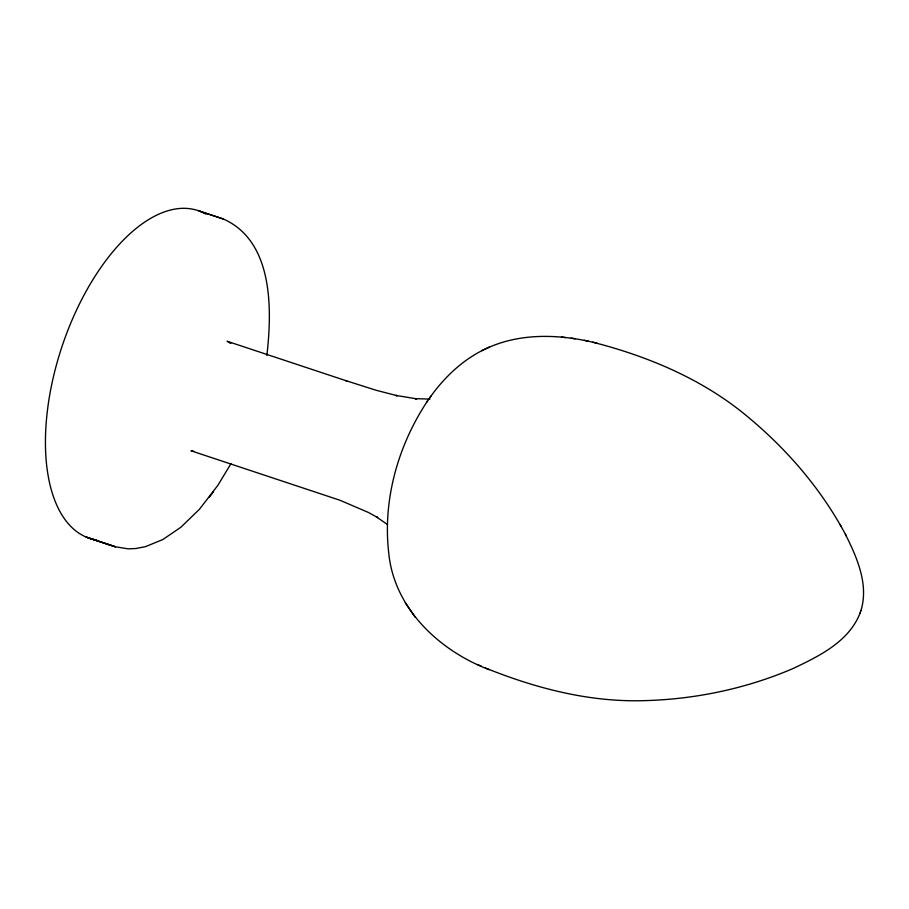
<?xml version="1.0" encoding="UTF-8"?>
<svg xmlns="http://www.w3.org/2000/svg" width="909" height="909" viewBox="0 0 909 909"><rect width="100%" height="100%" fill="white"/><g stroke="black" fill="none" stroke-linecap="round" stroke-linejoin="round"><path stroke-width="1.36" d="M266.871 355.464C272.132 309.787 273.552 241.271 223.353 219.001L199.151 210.979L223.353 219.001M860.88 610.734C869.038 584.601 856.903 557.274 845.359 534.219M860.459 612.007L860.925 610.587M485.406 668.001C535.174 688.079 588.328 702.032 642.368 700.691C693.794 699.578 745.13 688.999 792.478 668.785C818.543 656.468 849.074 641.765 860.096 613.007M859.959 613.416L860.505 611.882M230.966 463.704L217.751 485.52L199.457 509.245L180.846 527.277L162.802 539.548L145.531 546.639L135.589 548.547L128.135 548.831L115.352 546.786L86.298 537.117L115.352 546.786L90.127 538.514M427.616 400.846C398.165 445.058 382.575 499.723 388.722 552.842C393.961 608.348 439.331 650.787 489.281 669.706M429.684 397.881C444.046 377.542 462.704 359.612 485.417 348.954M426.503 402.448L430.9 396.142M209.24 497.337L213.547 491.553M485.804 348.783C517.607 333.614 554.672 334.023 588.487 341.227M481.815 350.658L489.485 347.033M429.934 399.074L415.197 398.653L416.742 398.846L395.869 395.426L397.29 395.745L376.178 390.279L345.534 380.541M561.467 337.08L565.614 337.58M571.079 338.216L575.283 338.727M193.776 451.239L190.958 450.762L339.943 500.245L368.497 512.506L377.633 517.551L376.281 516.789L387.484 524.538M592.748 342.204C649.412 356.669 704.77 380.167 749.652 418.39C788.796 451.194 822.6 490.94 846.449 536.23M584.362 340.318L596.883 343.113M346.874 380.985L227.045 341.239L230.795 343.341L230.079 342.795M477.555 664.513L481.406 666.217M415.027 617.052L405.244 602.735M840.041 524.425L841.245 526.652M96.456 539.991A172.619 86.31 -71.7 0 1 62.289 345.659A172.619 86.31 -71.7 0 1 205.991 214.183"/></g></svg>
